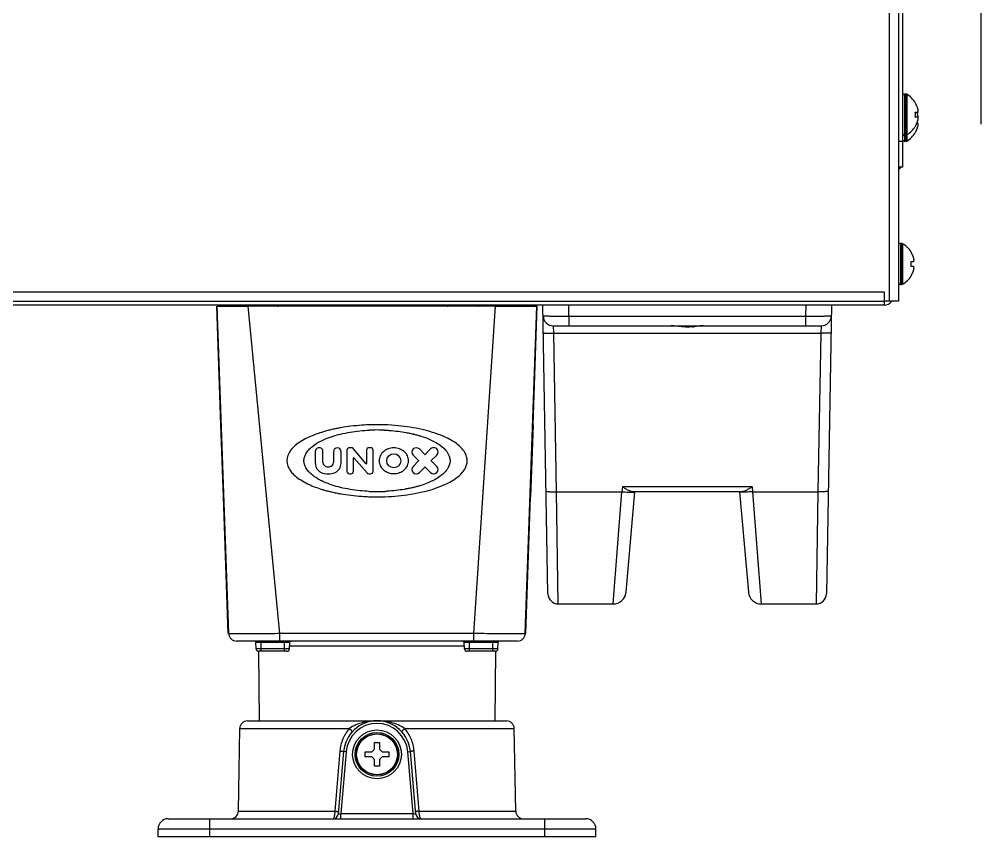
# Model space of a CAD drawing. Header units: millimetres. Extents: x -1538 to 3410, y -1646 to 2016.
# Drawn here: x -818.8 to -632.2, y -329.1 to -170.4 of the extents above; entities that cross this region are included whole.
import ezdxf

# ---------------------------------------------------------------- set-up
doc = ezdxf.new("R2010")
doc.units = ezdxf.units.MM
doc.header["$LTSCALE"] = 23.1
doc.layers.get('0').update_dxf_attribs({"linetype": 'CONTINUOUS'})

msp = doc.modelspace()

# ---------------------------------------------------------------- linework, layer by layer
at = {"linetype": 'Continuous'}
for p, q in [((-648.17, 574.36), (-648.17, -225.14)), ((-649.97, 562.41), (-649.97, -225.14)), ((-647.37, 0.36), (-647.37, -199.14)), ((-646.77, -184.94), (-646.97, -184.94)), ((-646.97, -184.94), (-646.97, -194.14)), ((-646.77, -184.94), (-646.77, -194.14)), ((-646.56, -185), (-646.56, -194.09)), ((-644.92, -186.64), (-644.89, -186.64)), ((-644.92, -188.44), (-644.37, -188.44)), ((-644.37, -189.44), (-644.92, -189.44)), ((-644.89, -191.24), (-644.92, -191.24)), ((-644.37, -190.64), (-644.61, -190.64)), ((-646.77, -192.94), (-646.97, -192.94)), ((-644.89, -192.44), (-644.92, -192.44)), ((-647.37, -194.14), (-648.17, -194.14)), ((-646.77, -194.14), (-646.97, -194.14)), ((-647.37, -199.14), (-648.17, -199.14)), ((-648.17, -199.14), (-647.89, -199.42)), ((-647.57, -213.94), (-647.77, -213.94)), ((-647.77, -213.94), (-647.77, -221.94)), ((-647.57, -213.94), (-647.57, -221.94)), ((-647.36, -214), (-647.36, -221.89)), ((-645.72, -215.64), (-645.69, -215.64)), ((-645.72, -217.44), (-645.17, -217.44)), ((-645.17, -218.44), (-645.72, -218.44)), ((-647.57, -221.94), (-647.77, -221.94)), ((-645.69, -220.24), (-645.72, -220.24)), ((-1409.37, -223.34), (-650.97, -223.34)), ((-650.97, -223.34), (-650.97, -225.14)), ((-1409.02, -225.14), (-651.31, -225.14)), ((-777.87, -225.14), (-720.87, -225.14)), ((-651.31, -225.14), (-650.97, -225.14)), ((-648.17, -225.14), (-650.97, -225.14)), ((-650.97, -225.14), (-650.97, -225.94)), ((-650.97, -225.94), (-1411.17, -225.94)), ((-779.66, -249.14), (-780.47, -226.15)), ((-780.37, -226.14), (-774.36, -226.14)), ((-778.15, -289.7), (-780.37, -226.14)), ((-726.37, -226.15), (-774.36, -226.15)), ((-768.22, -289.7), (-774.36, -226.15)), ((-757.37, -226.14), (-757.37, -225.94)), ((-753.96, -226.14), (-753.76, -225.94)), ((-744.98, -225.94), (-744.78, -226.14)), ((-741.37, -226.14), (-741.37, -225.94)), ((-730.55, -289.7), (-726.37, -226.15)), ((-726.37, -226.14), (-718.37, -226.14)), ((-720.59, -289.7), (-718.37, -226.14)), ((-719.07, -249.14), (-718.27, -226.15)), ((-716.19, -281.98), (-717.17, -225.94)), ((-712.13, -228.05), (-712.17, -225.94)), ((-666.16, -225.94), (-666.2, -228.05)), ((-661.17, -225.94), (-662.14, -281.98)), ((-712.13, -228.05), (-666.2, -228.05)), ((-712.13, -228.05), (-712.13, -229.94)), ((-666.2, -228.05), (-666.2, -229.94)), ((-715.13, -229.94), (-690.2, -229.94)), ((-715.07, -231.36), (-715.13, -229.94)), ((-715.07, -231.36), (-663.26, -231.36)), ((-714.54, -262.15), (-715.07, -231.36)), ((-688.13, -229.94), (-663.2, -229.94)), ((-663.26, -231.36), (-663.8, -262.15)), ((-663.2, -229.94), (-663.26, -231.36)), ((-779.56, -249.14), (-779.66, -249.14)), ((-779.17, -263.14), (-779.66, -249.14)), ((-719.07, -249.14), (-719.56, -263.14)), ((-719.07, -249.14), (-719.17, -249.14)), ((-754.4, -253.61), (-754.7, -253.61)), ((-751.47, -256.71), (-754.02, -253.78)), ((-750.63, -253.61), (-750.89, -253.61)), ((-761.34, -254.35), (-761.34, -256.65)), ((-759.86, -256.47), (-759.86, -254.35)), ((-757.83, -254.35), (-757.83, -256.47)), ((-756.35, -256.65), (-756.35, -254.35)), ((-755.2, -254.11), (-755.2, -258.17)), ((-753.93, -258.17), (-753.93, -255.6)), ((-753.86, -255.57), (-751.31, -258.51)), ((-751.4, -254.11), (-751.4, -256.68)), ((-750.13, -258.17), (-750.13, -254.11)), ((-742.35, -255.05), (-741.29, -256.11)), ((-740.09, -254.92), (-741.15, -253.85)), ((-738.97, -253.85), (-740.03, -254.92)), ((-738.83, -256.11), (-737.77, -255.05)), ((-779.32, -256.14), (-779.42, -256.14)), ((-741.29, -256.17), (-742.35, -257.24)), ((-741.15, -258.43), (-740.09, -257.37)), ((-740.03, -257.37), (-738.97, -258.43)), ((-737.77, -257.24), (-738.83, -256.17)), ((-719.41, -256.14), (-719.31, -256.14)), ((-754.7, -258.68), (-754.44, -258.68)), ((-750.93, -258.68), (-750.63, -258.68)), ((-701.75, -261.2), (-701.83, -262.15)), ((-676.58, -261.2), (-701.75, -261.2)), ((-676.58, -261.2), (-676.5, -262.15)), ((-714.54, -262.15), (-701.83, -262.15)), ((-714.19, -283.94), (-714.54, -262.15)), ((-703.53, -283.94), (-701.83, -262.15)), ((-701.04, -281.66), (-699.33, -262.15)), ((-678.46, -262.15), (-699.87, -262.15)), ((-679, -262.15), (-677.29, -281.66)), ((-676.5, -262.15), (-663.8, -262.15)), ((-676.5, -262.15), (-674.8, -283.94)), ((-663.8, -262.15), (-664.14, -283.94)), ((-779.17, -263.14), (-779.07, -263.14)), ((-778.25, -289.7), (-779.17, -263.14)), ((-720.49, -289.7), (-719.56, -263.14)), ((-719.66, -263.14), (-719.56, -263.14)), ((-714.19, -283.94), (-703.53, -283.94)), ((-674.8, -283.94), (-664.14, -283.94)), ((-730.55, -289.7), (-768.22, -289.7)), ((-768.22, -291.14), (-768.22, -289.7)), ((-730.55, -291.14), (-730.55, -289.7)), ((-722.08, -291.14), (-776.65, -291.14)), ((-772.84, -292.65), (-772.86, -291.39)), ((-771.86, -291.39), (-771.86, -291.14)), ((-771.86, -291.39), (-767.29, -291.39)), ((-771.84, -292.65), (-771.86, -291.39)), ((-767.34, -292.65), (-771.84, -292.65)), ((-771.84, -293.14), (-771.84, -292.65)), ((-767.34, -292.65), (-767.29, -291.39)), ((-767.34, -293.14), (-767.34, -292.65)), ((-767.29, -291.39), (-767.29, -291.14)), ((-766.34, -292.66), (-766.29, -291.38)), ((-732.41, -292.13), (-766.32, -292.13)), ((-732.39, -292.66), (-732.44, -291.38)), ((-731.44, -291.39), (-731.44, -291.14)), ((-731.44, -291.39), (-726.87, -291.39)), ((-731.39, -292.65), (-731.44, -291.39)), ((-726.89, -292.65), (-731.39, -292.65)), ((-731.39, -293.14), (-731.39, -292.65)), ((-726.89, -292.65), (-726.87, -291.39)), ((-726.89, -293.14), (-726.89, -292.65)), ((-726.87, -291.39), (-726.87, -291.14)), ((-725.89, -292.65), (-725.87, -291.39)), ((-772.35, -293.14), (-772.23, -306.64)), ((-766.84, -293.14), (-772.34, -293.14)), ((-726.39, -293.14), (-731.89, -293.14)), ((-726.38, -293.14), (-726.5, -306.64)), ((-774.5, -306.64), (-724.23, -306.64)), ((-776.28, -324.17), (-776, -308.12)), ((-776, -308.12), (-754.72, -308.12)), ((-744.02, -308.12), (-722.73, -308.12)), ((-722.45, -324.17), (-722.73, -308.12)), ((-749.87, -310.84), (-748.87, -310.84)), ((-749.87, -312.14), (-749.87, -310.84)), ((-748.87, -310.84), (-748.87, -312.14)), ((-756.57, -312.51), (-757.55, -324.17)), ((-755.84, -312.58), (-756.9, -324.73)), ((-755.34, -312.62), (-756.4, -324.64)), ((-755.34, -312.62), (-755.84, -312.58)), ((-751.67, -312.64), (-750.37, -312.64)), ((-751.67, -313.64), (-751.67, -312.64)), ((-750.37, -312.64), (-749.87, -312.14)), ((-748.87, -312.14), (-748.37, -312.64)), ((-748.37, -312.64), (-747.07, -312.64)), ((-747.07, -312.64), (-747.07, -313.64)), ((-743.39, -312.62), (-742.89, -312.58)), ((-742.34, -324.64), (-743.39, -312.62)), ((-741.83, -324.73), (-742.89, -312.58)), ((-741.18, -324.17), (-742.16, -312.51)), ((-750.37, -313.64), (-751.67, -313.64)), ((-749.87, -314.14), (-750.37, -313.64)), ((-749.87, -315.44), (-749.87, -314.14)), ((-748.37, -313.64), (-748.87, -314.14)), ((-748.87, -314.14), (-748.87, -315.44)), ((-747.07, -313.64), (-748.37, -313.64)), ((-748.87, -315.44), (-749.87, -315.44)), ((-776.28, -324.17), (-757.55, -324.17)), ((-756.9, -324.73), (-756.4, -324.64)), ((-756.4, -324.64), (-742.34, -324.64)), ((-756.4, -325.64), (-756.4, -324.64)), ((-742.34, -325.64), (-742.34, -324.64)), ((-742.34, -324.64), (-741.83, -324.73)), ((-741.18, -324.17), (-722.45, -324.17)), ((-789.87, -325.64), (-708.87, -325.64)), ((-781.87, -325.64), (-781.87, -329.14)), ((-716.87, -325.64), (-716.87, -329.14)), ((-791.87, -329.14), (-791.87, -327.64)), ((-781.87, -327.61), (-716.87, -327.61)), ((-706.87, -329.14), (-706.87, -327.64)), ((-706.87, -329.14), (-791.87, -329.14))]:
    msp.add_line(p, q, dxfattribs=at)
at = {"color": 1}
msp.add_line((-632.2, -90.8), (-632.2, -190.8), dxfattribs=at)
at = {"linetype": 'Continuous'}
for points in [[(-690.2, -229.94), (-689.96, -229.94), (-689.41, -229.94), (-689.17, -229.94)], [(-689.17, -229.94), (-688.94, -229.94), (-688.4, -229.94), (-688.13, -229.94)], [(-766.29, -291.38), (-766.28, -291.33), (-766.23, -291.23), (-766.14, -291.17), (-766.04, -291.14)], [(-732.69, -291.14), (-732.59, -291.17), (-732.5, -291.23), (-732.45, -291.33), (-732.44, -291.38)]]:
    msp.add_lwpolyline(points, dxfattribs=at)
for centre, radius in [((-746.11, -256.14), 1.37), ((-749.37, -313.14), 4.75), ((-749.37, -313.14), 4.25), ((-749.37, -313.14), 4), ((-749.37, -313.14), 3.95)]:
    msp.add_circle(centre, radius, dxfattribs=at)
for centre, radius, start, end in [((-646.97, -185.34), 0.4, 90, 180), ((-646.77, -185.34), 0.4, 59.6988, 90), ((-648.99, -189.14), 4.8, 31.4579, 59.6988), ((-648.97, -189.13), 4.75, 28.9687, 31.5341), ((-648.67, -188.94), 3.79, 0.0089, 7.5987), ((-648.97, -189.13), 4.75, 28.0074, 28.9684), ((-648.97, -189.13), 4.75, 26.6813, 28.0074), ((-648.96, -189.12), 4.74, 25.5402, 26.6812), ((-648.96, -189.12), 4.74, 24.5722, 25.5402), ((-648.96, -189.12), 4.73, 23.3175, 24.5722), ((-648.95, -189.12), 4.73, 22.5474, 23.3174), ((-648.95, -190.32), 4.73, 22.5474, 23.369), ((-648.94, -189.12), 4.72, 21.0025, 22.5476), ((-648.94, -189.11), 4.72, 20.5181, 21.0023), ((-648.93, -189.11), 4.7, 18.4656, 20.5187), ((-648.91, -189.1), 4.68, 17.3773, 18.465), ((-648.89, -189.1), 4.67, 16.3949, 17.3772), ((-648.86, -189.09), 4.64, 14.3176, 16.3964), ((-646.36, -188.2), 2.01, 5.1401, 7.2744), ((-646.36, -188.19), 2.01, 352.7259, 354.7415), ((-646.34, -188.2), 1.98, 4.2856, 5.1372), ((-646.32, -188.19), 1.97, 3.0233, 4.286), ((-646.31, -188.19), 1.96, 1.9964, 3.0228), ((-646.31, -188.19), 1.95, 0.9261, 1.9964), ((-646.31, -188.19), 1.96, 357.6234, 358.8455), ((-646.32, -188.19), 1.96, 356.7841, 357.6235), ((-646.33, -188.19), 1.97, 355.3984, 356.7833), ((-646.34, -188.19), 1.98, 354.7442, 355.3991), ((-646.3, -188.19), 1.95, 358.8459, 0.9258), ((-648.67, -188.94), 3.79, 352.4013, 359.9911), ((-648.94, -190.32), 4.72, 21.0025, 22.5476), ((-648.94, -190.31), 4.72, 20.5181, 21.0023), ((-648.93, -190.31), 4.7, 18.4656, 20.5187), ((-648.93, -188.78), 4.7, 339.4813, 341.5344), ((-648.91, -190.3), 4.68, 17.3773, 18.465), ((-648.91, -188.78), 4.68, 341.535, 342.6227), ((-648.89, -190.3), 4.67, 16.3949, 17.3772), ((-648.89, -188.79), 4.67, 342.6228, 343.6051), ((-648.86, -190.29), 4.64, 14.3176, 16.3964), ((-648.86, -188.8), 4.64, 343.6036, 345.6824), ((-646.36, -189.4), 2.01, 5.1401, 7.2744), ((-646.36, -189.7), 2.01, 5.2585, 7.2741), ((-646.36, -189.69), 2.01, 352.7256, 354.8598), ((-646.34, -189.4), 1.98, 4.2856, 5.1372), ((-646.32, -189.39), 1.97, 3.0233, 4.286), ((-646.31, -189.39), 1.96, 1.9964, 3.0228), ((-646.31, -189.39), 1.95, 0.9261, 1.9964), ((-646.31, -189.39), 1.95, 357.6233, 358.9433), ((-646.32, -189.39), 1.96, 356.8511, 357.6236), ((-646.34, -189.7), 1.98, 4.6009, 5.2558), ((-646.33, -189.69), 1.97, 3.2167, 4.6016), ((-646.32, -189.69), 1.96, 2.3765, 3.2159), ((-646.31, -189.69), 1.95, 1.1545, 2.3767), ((-646.31, -189.69), 1.95, 358.0037, 359.0738), ((-646.31, -189.69), 1.96, 356.9771, 358.0037), ((-646.32, -189.69), 1.97, 355.714, 356.9766), ((-646.34, -189.69), 1.98, 354.8627, 355.7144), ((-646.3, -189.39), 1.95, 358.9438, 0.9258), ((-646.31, -189.69), 1.95, 0.1995, 1.1541), ((-646.3, -189.69), 1.95, 359.0741, 0.1995), ((-648.99, -188.74), 4.8, 300.3012, 328.5421), ((-648.97, -188.76), 4.75, 328.4659, 331.0313), ((-648.97, -188.76), 4.75, 331.0316, 331.9926), ((-648.97, -189.96), 4.75, 331.0316, 331.9926), ((-648.97, -188.76), 4.75, 331.9926, 333.3187), ((-648.97, -189.96), 4.75, 331.9926, 333.3187), ((-648.96, -188.76), 4.74, 333.3188, 334.4598), ((-648.96, -189.96), 4.74, 333.3188, 334.4598), ((-648.96, -188.76), 4.74, 334.4598, 335.4278), ((-648.96, -189.96), 4.74, 334.4598, 335.4278), ((-648.96, -188.77), 4.73, 335.4278, 336.6825), ((-648.96, -189.97), 4.73, 335.4278, 336.6825), ((-648.95, -188.77), 4.73, 336.6826, 337.4526), ((-648.95, -189.97), 4.73, 336.6826, 337.4526), ((-648.94, -188.77), 4.72, 337.4524, 338.9975), ((-648.94, -189.97), 4.72, 337.4524, 338.9975), ((-648.94, -188.77), 4.72, 338.9977, 339.4819), ((-648.94, -189.97), 4.72, 338.9977, 339.4819), ((-648.93, -189.98), 4.7, 339.4813, 341.5344), ((-648.91, -189.98), 4.68, 341.535, 342.6227), ((-648.89, -189.99), 4.67, 342.6228, 343.6051), ((-648.86, -190), 4.64, 343.6036, 345.6824), ((-646.36, -190.9), 2.01, 5.2585, 7.2741), ((-646.36, -190.89), 2.01, 352.7256, 354.8598), ((-646.34, -190.9), 1.98, 4.6009, 5.2558), ((-646.33, -190.89), 1.97, 3.2167, 4.6016), ((-646.32, -190.89), 1.96, 2.3765, 3.2159), ((-646.31, -190.89), 1.95, 1.1545, 2.3767), ((-646.31, -190.89), 1.95, 358.0037, 359.0738), ((-646.31, -190.89), 1.96, 356.9771, 358.0037), ((-646.32, -190.89), 1.97, 355.714, 356.9766), ((-646.34, -190.89), 1.98, 354.8627, 355.7144), ((-646.31, -190.89), 1.95, 0.1995, 1.1541), ((-646.3, -190.89), 1.95, 359.0741, 0.1995), ((-646.97, -192.54), 0.4, 180, 270), ((-646.97, -193.74), 0.4, 180, 270), ((-646.77, -192.54), 0.4, 270, 300.3012), ((-648.99, -189.94), 4.8, 300.3012, 328.5421), ((-648.97, -189.96), 4.75, 328.4659, 331.0313), ((-646.77, -193.74), 0.4, 270, 300.3012), ((-649.17, -198.14), 1.8, 303.7945, 326.2055), ((-647.77, -214.34), 0.4, 90, 180), ((-647.57, -214.34), 0.4, 59.6988, 90), ((-649.79, -218.14), 4.8, 31.4579, 59.6988), ((-649.77, -218.13), 4.75, 28.9687, 31.5341), ((-649.77, -218.13), 4.75, 28.0074, 28.9684), ((-649.77, -218.13), 4.75, 26.6813, 28.0074), ((-649.76, -218.12), 4.74, 25.5402, 26.6812), ((-649.76, -218.12), 4.74, 24.5722, 25.5402), ((-649.76, -218.12), 4.73, 23.3175, 24.5722), ((-649.75, -218.12), 4.73, 22.5474, 23.3174), ((-649.74, -218.12), 4.72, 21.0025, 22.5476), ((-649.74, -218.11), 4.72, 20.5181, 21.0023), ((-649.73, -218.11), 4.7, 18.4656, 20.5187), ((-649.47, -217.94), 3.79, 0.0089, 7.5987), ((-649.47, -217.94), 3.79, 352.4013, 359.9911), ((-649.71, -218.1), 4.68, 17.3773, 18.465), ((-649.69, -218.1), 4.67, 16.3949, 17.3772), ((-649.66, -218.09), 4.64, 14.3176, 16.3964), ((-647.16, -217.2), 2.01, 5.1401, 7.2744), ((-647.16, -217.19), 2.01, 352.7259, 354.7415), ((-647.14, -217.2), 1.98, 4.2856, 5.1372), ((-647.12, -217.19), 1.97, 3.0233, 4.286), ((-647.11, -217.19), 1.96, 1.9964, 3.0228), ((-647.11, -217.19), 1.95, 0.9261, 1.9964), ((-647.11, -217.19), 1.96, 357.6234, 358.8455), ((-647.12, -217.19), 1.96, 356.7841, 357.6235), ((-647.13, -217.19), 1.97, 355.3984, 356.7833), ((-647.14, -217.19), 1.98, 354.7442, 355.3991), ((-647.1, -217.19), 1.95, 358.8459, 0.9258), ((-649.77, -217.76), 4.75, 328.4659, 331.0313), ((-649.77, -217.76), 4.75, 331.0316, 331.9926), ((-649.77, -217.76), 4.75, 331.9926, 333.3187), ((-649.76, -217.76), 4.74, 333.3188, 334.4598), ((-649.76, -217.76), 4.74, 334.4598, 335.4278), ((-649.76, -217.77), 4.73, 335.4278, 336.6825), ((-649.75, -217.77), 4.73, 336.6826, 337.4526), ((-649.74, -217.77), 4.72, 337.4524, 338.9975), ((-649.74, -217.77), 4.72, 338.9977, 339.4819), ((-649.73, -217.78), 4.7, 339.4813, 341.5344), ((-649.71, -217.78), 4.68, 341.535, 342.6227), ((-649.69, -217.79), 4.67, 342.6228, 343.6051), ((-649.66, -217.8), 4.64, 343.6036, 345.6824), ((-647.16, -218.7), 2.01, 5.2585, 7.2741), ((-647.16, -218.69), 2.01, 352.7256, 354.8598), ((-647.14, -218.7), 1.98, 4.6009, 5.2558), ((-647.13, -218.69), 1.97, 3.2167, 4.6016), ((-647.12, -218.69), 1.96, 2.3765, 3.2159), ((-647.11, -218.69), 1.95, 1.1545, 2.3767), ((-647.11, -218.69), 1.95, 358.0037, 359.0738), ((-647.11, -218.69), 1.96, 356.9771, 358.0037), ((-647.12, -218.69), 1.97, 355.714, 356.9766), ((-647.14, -218.69), 1.98, 354.8627, 355.7144), ((-647.11, -218.69), 1.95, 0.1995, 1.1541), ((-647.1, -218.69), 1.95, 359.0741, 0.1995), ((-647.77, -221.54), 0.4, 180, 270), ((-647.57, -221.54), 0.4, 270, 300.3012), ((-649.79, -217.74), 4.8, 300.3012, 328.5421), ((-651.31, -222.4), 2.74, 270.0307, 277.2901), ((-650.97, -224.14), 1.8, 270, 326.2028), ((-773.57, -225.54), 0.6, 270, 317.8047), ((-769.17, -225.54), 0.6, 222.1953, 270), ((-768.87, -225.64), 0.5, 280.9029, 322.4283), ((-762.87, -225.64), 0.5, 217.5717, 259.0971), ((-735.87, -225.64), 0.5, 280.9029, 322.4283), ((-729.87, -225.64), 0.5, 217.5717, 259.0971), ((-729.57, -225.54), 0.6, 270, 317.8047), ((-725.17, -225.54), 0.6, 222.1953, 270), ((-715.13, -227.94), 2, 181, 269.9997), ((-663.2, -227.94), 2, 270, 359.0011), ((-689.87, -210.57), 19.64, 275.1315, 276.1333), ((-749.36, -292.92), 43.78, 88.1051, 91.9045), ((-749.37, -283.75), 33.58, 87.5041, 92.4884), ((-760.6, -254.35), 0.74, 0, 180.0001), ((-757.09, -254.35), 0.74, 0, 180), ((-754.7, -254.11), 0.508, 90, 180), ((-754.4, -254.11), 0.508, 41, 90), ((-750.89, -254.11), 0.508, 90, 180), ((-750.63, -254.11), 0.508, 0, 90), ((-741.75, -254.45), 0.846, 45, 225), ((-738.37, -254.45), 0.846, 315, 135.0003), ((-753.89, -255.6), 0.0423, 41, 180), ((-740.06, -254.89), 0.0423, 225, 315), ((-759.43, -256.65), 1.9, 180, 246.4218), ((-759.01, -256.47), 0.846, 180, 262.3377), ((-758.84, -255.21), 2.11, 262.3377, 277.6624), ((-758.67, -256.47), 0.846, 277.6627, 360), ((-758.25, -256.65), 1.9, 293.5782, 360), ((-751.44, -256.68), 0.0423, 220.9989, 360), ((-741.75, -257.84), 0.846, 135, 315), ((-741.32, -256.14), 0.0423, 315, 44.9987), ((-740.06, -257.4), 0.0423, 45, 135), ((-738.37, -257.84), 0.846, 225.0006, 45), ((-738.8, -256.14), 0.0423, 135, 224.9987), ((-758.84, -255.3), 3.38, 246.4218, 293.5782), ((-754.7, -258.17), 0.508, 180.0003, 270), ((-754.44, -258.17), 0.508, 270, 360), ((-750.93, -258.17), 0.508, 221, 270), ((-750.63, -258.17), 0.508, 270, 0.0001), ((-749.36, -219.39), 43.76, 267.9356, 272.0555), ((-749.37, -228.56), 33.57, 267.3327, 272.6739), ((-703.53, -281.44), 2.5, 270, 355), ((-674.8, -281.44), 2.5, 185, 270), ((-714.19, -281.94), 2, 181, 270), ((-664.14, -281.94), 2, 270, 359), ((-776.65, -289.64), 1.5, 182, 269.9994), ((-722.08, -289.64), 1.5, 270, 358), ((-773.36, -292.14), 1, 62.1385, 90), ((-773.11, -291.39), 0.25, 1.0003, 90.0181), ((-772.34, -292.64), 0.5, 181, 269.998), ((-766.84, -292.64), 0.5, 270, 357.587), ((-731.89, -292.64), 0.5, 182.4136, 270), ((-726.39, -292.64), 0.5, 270.0028, 359), ((-725.62, -291.39), 0.25, 89.9879, 178.9997), ((-725.37, -292.14), 1, 90, 117.8615), ((-774.5, -308.14), 1.5, 90, 179), ((-749.37, -313.14), 6.5, 5, 175), ((-749.37, -313.14), 6, 5, 175), ((-724.23, -308.14), 1.5, 1, 90), ((-777.78, -324.14), 1.5, 270, 359), ((-720.95, -324.14), 1.5, 181, 270), ((-789.87, -327.64), 2, 90.0002, 180), ((-757.9, -324.64), 1, 269.9995, 355), ((-740.83, -324.64), 1, 185, 270), ((-708.87, -327.64), 2, 0, 90)]:
    msp.add_arc(centre, radius, start, end, dxfattribs=at)
for points, knots in [([(-768.77, -226.14), (-768.7, -226.14), (-768.61, -226.12), (-768.54, -226.08), (-768.52, -226.07)], [0, 0, 0, 0, 0.747635, 1, 1, 1, 1]), ([(-768.05, -225.94), (-768.04, -225.96), (-768.01, -226.02), (-767.99, -226.09), (-767.97, -226.14)], [0, 0, 0, 0, 0.238168, 1, 1, 1, 1]), ([(-763.76, -226.14), (-763.76, -226.12), (-763.73, -226.06), (-763.71, -225.99), (-763.69, -225.94)], [0, 0, 0, 0, 0.261194, 1, 1, 1, 1]), ([(-763.15, -226.11), (-763.21, -226.08), (-763.28, -226.03), (-763.33, -225.97), (-763.35, -225.95)], [0, 0, 0, 0, 0.747479, 1, 1, 1, 1]), ([(-735.58, -226.11), (-735.53, -226.08), (-735.45, -226.03), (-735.4, -225.97), (-735.39, -225.95)], [0, 0, 0, 0, 0.74748, 1, 1, 1, 1]), ([(-735.05, -225.94), (-735.04, -225.96), (-735.01, -226.02), (-734.99, -226.09), (-734.97, -226.14)], [0, 0, 0, 0, 0.238168, 1, 1, 1, 1]), ([(-730.76, -226.14), (-730.76, -226.12), (-730.73, -226.06), (-730.71, -225.99), (-730.69, -225.94)], [0, 0, 0, 0, 0.261194, 1, 1, 1, 1]), ([(-729.96, -226.14), (-730.03, -226.14), (-730.12, -226.12), (-730.2, -226.08), (-730.22, -226.07)], [0, 0, 0, 0, 0.747634, 1, 1, 1, 1]), ([(-717.13, -227.98), (-717.13, -227.98), (-717.12, -227.99), (-717.1, -227.99), (-717.07, -227.99), (-717.03, -228), (-716.98, -228), (-716.88, -228.01), (-716.74, -228.02), (-716.53, -228.02), (-716.27, -228.03), (-715.98, -228.04), (-715.66, -228.04), (-715.29, -228.05), (-714.75, -228.05), (-714.02, -228.05), (-713.1, -228.05), (-712.46, -228.05), (-712.13, -228.05)], [0, 0, 0, 0, 0.001591, 0.005349, 0.011439, 0.019882, 0.030674, 0.04379, 0.076864, 0.118814, 0.169231, 0.227646, 0.293487, 0.366136, 0.444885, 0.617619, 0.805058, 1, 1, 1, 1]), ([(-666.2, -228.05), (-665.87, -228.05), (-665.24, -228.05), (-664.31, -228.05), (-663.58, -228.05), (-663.04, -228.05), (-662.68, -228.04), (-662.35, -228.04), (-662.06, -228.03), (-661.81, -228.02), (-661.6, -228.02), (-661.45, -228.01), (-661.36, -228), (-661.3, -228), (-661.26, -227.99), (-661.23, -227.99), (-661.21, -227.99), (-661.2, -227.98), (-661.2, -227.98)], [0, 0, 0, 0, 0.194942, 0.382381, 0.555115, 0.633864, 0.706513, 0.772354, 0.830769, 0.881186, 0.923136, 0.95621, 0.969326, 0.980118, 0.988561, 0.994651, 0.998409, 1, 1, 1, 1]), ([(-717.07, -231.3), (-717.07, -231.3), (-717.06, -231.31), (-717.03, -231.32), (-716.98, -231.33), (-716.88, -231.34), (-716.71, -231.35), (-716.47, -231.36), (-716.17, -231.37), (-715.83, -231.37), (-715.46, -231.37), (-715.2, -231.37), (-715.07, -231.36)], [0, 0, 0, 0, 0.007006, 0.022204, 0.046421, 0.079673, 0.172048, 0.29607, 0.446952, 0.619035, 0.805969, 1, 1, 1, 1]), ([(-690.28, -230.13), (-690.62, -230.09), (-691.28, -230.01), (-691.95, -229.94), (-692.27, -229.94)], [0, 0, 0, 0, 0.516576, 1, 1, 1, 1]), ([(-689.17, -230.18), (-689.26, -230.18), (-689.63, -230.18), (-690, -230.15), (-690.28, -230.13)], [0, 0, 0, 0, 0.25114, 1, 1, 1, 1]), ([(-690.2, -229.94), (-690.11, -229.94), (-689.77, -229.94), (-689.43, -229.94), (-689.17, -229.94)], [0, 0, 0, 0, 0.245786, 1, 1, 1, 1]), ([(-689.17, -229.94), (-689.08, -229.94), (-688.74, -229.94), (-688.39, -229.94), (-688.13, -229.94)], [0, 0, 0, 0, 0.252922, 1, 1, 1, 1]), ([(-688.12, -230.13), (-688.2, -230.14), (-688.55, -230.17), (-688.9, -230.18), (-689.17, -230.18)], [0, 0, 0, 0, 0.248628, 1, 1, 1, 1]), ([(-686.06, -229.94), (-686.34, -229.94), (-686.91, -229.99), (-687.48, -230.07), (-687.77, -230.1)], [0, 0, 0, 0, 0.484309, 1, 1, 1, 1]), ([(-661.26, -231.3), (-661.26, -231.3), (-661.28, -231.31), (-661.3, -231.32), (-661.35, -231.33), (-661.45, -231.34), (-661.62, -231.35), (-661.86, -231.36), (-662.16, -231.37), (-662.5, -231.37), (-662.87, -231.37), (-663.13, -231.37), (-663.26, -231.36)], [0, 0, 0, 0, 0.007006, 0.022204, 0.046421, 0.079673, 0.172048, 0.29607, 0.446952, 0.619035, 0.805969, 1, 1, 1, 1]), ([(-750.82, -249.17), (-751.32, -249.18), (-752.52, -249.25), (-754.38, -249.42), (-756.03, -249.66), (-757.26, -249.89), (-758.11, -250.08), (-758.94, -250.28), (-759.62, -250.47), (-760.02, -250.59), (-760.15, -250.63)], [0, 0, 0, 0, 0.157659, 0.382572, 0.58963, 0.685921, 0.777243, 0.866283, 0.955457, 1, 1, 1, 1]), ([(-738.58, -250.63), (-739.25, -250.42), (-741.45, -249.84), (-744.58, -249.35), (-747.03, -249.2), (-747.91, -249.17)], [0, 0, 0, 0, 0.222615, 0.719095, 1, 1, 1, 1]), ([(-762.59, -251.56), (-762.67, -251.6), (-763.21, -251.85), (-764.51, -252.56), (-766.19, -253.87), (-766.87, -255.45), (-766.87, -256.14)], [0, 0, 0, 0, 0.04125, 0.275012, 0.678544, 1, 1, 1, 1]), ([(-760.15, -250.63), (-760.55, -250.76), (-761.38, -251.04), (-762.18, -251.37), (-762.59, -251.56)], [0, 0, 0, 0, 0.48085, 1, 1, 1, 1]), ([(-760.14, -252.25), (-759.97, -252.17), (-758.79, -251.62), (-756.33, -250.84), (-753.34, -250.36), (-751.45, -250.22), (-750.83, -250.19)], [0, 0, 0, 0, 0.057408, 0.407118, 0.80488, 1, 1, 1, 1]), ([(-747.91, -250.19), (-747.6, -250.21), (-746.71, -250.26), (-745.3, -250.4), (-743.97, -250.6), (-742.97, -250.8), (-742.28, -250.96), (-741.61, -251.13), (-740.73, -251.39), (-739.72, -251.74), (-738.94, -252.08), (-738.59, -252.25)], [0, 0, 0, 0, 0.096488, 0.276509, 0.442355, 0.519536, 0.592779, 0.664239, 0.735865, 0.878106, 1, 1, 1, 1]), ([(-736.14, -251.56), (-736.32, -251.47), (-737.12, -251.13), (-737.94, -250.83), (-738.58, -250.63)], [0, 0, 0, 0, 0.227638, 1, 1, 1, 1]), ([(-731.87, -256.14), (-731.87, -255.88), (-731.95, -255.32), (-732.49, -254.1), (-733.92, -252.72), (-735.35, -251.92), (-736.14, -251.56)], [0, 0, 0, 0, 0.1198, 0.254861, 0.60223, 1, 1, 1, 1]), ([(-762.61, -254.01), (-762.4, -253.77), (-761.64, -253.08), (-760.76, -252.56), (-760.14, -252.25)], [0, 0, 0, 0, 0.313765, 1, 1, 1, 1]), ([(-743.25, -256.14), (-743.25, -255.82), (-743.41, -255.14), (-744.06, -254.31), (-745.01, -253.77), (-746.11, -253.58), (-747.1, -253.75), (-747.67, -254.04), (-747.87, -254.18)], [0, 0, 0, 0, 0.162094, 0.330751, 0.508275, 0.691811, 0.875347, 1, 1, 1, 1]), ([(-738.59, -252.25), (-738.55, -252.28), (-738.13, -252.49), (-737.25, -252.99), (-736.48, -253.59), (-736.12, -254)], [0, 0, 0, 0, 0.051563, 0.465079, 1, 1, 1, 1]), ([(-763.55, -256.14), (-763.55, -255.92), (-763.48, -255.44), (-763.17, -254.7), (-762.83, -254.25), (-762.61, -254.01)], [0, 0, 0, 0, 0.282762, 0.599317, 1, 1, 1, 1]), ([(-747.87, -254.18), (-747.96, -254.24), (-748.32, -254.52), (-748.81, -255.14), (-748.96, -255.82), (-748.96, -256.14)], [0, 0, 0, 0, 0.13782, 0.577461, 1, 1, 1, 1]), ([(-736.12, -254), (-735.99, -254.14), (-735.5, -254.76), (-735.19, -255.55), (-735.19, -256.14)], [0, 0, 0, 0, 0.241033, 1, 1, 1, 1]), ([(-766.87, -256.14), (-766.87, -256.84), (-766.19, -258.42), (-764.51, -259.72), (-763.24, -260.42), (-762.72, -260.67), (-762.67, -260.69)], [0, 0, 0, 0, 0.325823, 0.734844, 0.971786, 1, 1, 1, 1]), ([(-762.65, -258.24), (-762.85, -258.01), (-763.18, -257.57), (-763.48, -256.84), (-763.55, -256.37), (-763.55, -256.14)], [0, 0, 0, 0, 0.386646, 0.710619, 1, 1, 1, 1]), ([(-748.96, -256.14), (-748.96, -256.47), (-748.81, -257.14), (-748.31, -257.78), (-747.94, -258.06), (-747.84, -258.13)], [0, 0, 0, 0, 0.414827, 0.846454, 1, 1, 1, 1]), ([(-747.84, -258.13), (-747.64, -258.26), (-747.09, -258.54), (-746.11, -258.7), (-745.01, -258.51), (-744.06, -257.97), (-743.41, -257.14), (-743.25, -256.47), (-743.25, -256.14)], [0, 0, 0, 0, 0.11837, 0.303224, 0.488077, 0.666875, 0.836743, 1, 1, 1, 1]), ([(-735.19, -256.14), (-735.19, -256.74), (-735.49, -257.5), (-735.97, -258.12), (-736.08, -258.24)], [0, 0, 0, 0, 0.777282, 1, 1, 1, 1]), ([(-736.06, -260.69), (-735.3, -260.34), (-733.9, -259.55), (-732.49, -258.19), (-731.95, -256.97), (-731.87, -256.41), (-731.87, -256.14)], [0, 0, 0, 0, 0.38951, 0.741645, 0.87856, 1, 1, 1, 1]), ([(-760.07, -260.07), (-760.72, -259.75), (-761.63, -259.22), (-762.43, -258.49), (-762.65, -258.24)], [0, 0, 0, 0, 0.682017, 1, 1, 1, 1]), ([(-736.08, -258.24), (-736.45, -258.67), (-737.23, -259.28), (-738.15, -259.81), (-738.59, -260.03), (-738.66, -260.07)], [0, 0, 0, 0, 0.530253, 0.926618, 1, 1, 1, 1]), ([(-762.67, -260.69), (-762.23, -260.9), (-761.37, -261.25), (-760.49, -261.55), (-760.06, -261.69)], [0, 0, 0, 0, 0.515491, 1, 1, 1, 1]), ([(-750.93, -262.09), (-751.52, -262.06), (-753.38, -261.92), (-756.33, -261.45), (-758.77, -260.67), (-759.93, -260.14), (-760.07, -260.07)], [0, 0, 0, 0, 0.187834, 0.593214, 0.949621, 1, 1, 1, 1]), ([(-738.66, -260.07), (-738.99, -260.23), (-739.74, -260.55), (-740.73, -260.9), (-741.61, -261.16), (-742.28, -261.33), (-742.97, -261.49), (-743.97, -261.68), (-745.3, -261.89), (-746.68, -262.03), (-747.53, -262.08), (-747.8, -262.09)], [0, 0, 0, 0, 0.116158, 0.261112, 0.334104, 0.406927, 0.481566, 0.560219, 0.729227, 0.912681, 1, 1, 1, 1]), ([(-738.67, -261.69), (-738, -261.48), (-737.12, -261.16), (-736.27, -260.79), (-736.06, -260.69)], [0, 0, 0, 0, 0.755976, 1, 1, 1, 1]), ([(-699.87, -262.15), (-699.94, -262.15), (-700.08, -262.12), (-700.38, -262.02), (-700.77, -261.82), (-701.25, -261.53), (-701.58, -261.31), (-701.75, -261.2)], [0, 0, 0, 0, 0.094575, 0.201843, 0.446591, 0.71721, 1, 1, 1, 1]), ([(-676.58, -261.2), (-676.75, -261.31), (-677.08, -261.53), (-677.56, -261.82), (-677.95, -262.02), (-678.25, -262.12), (-678.4, -262.15), (-678.46, -262.15)], [0, 0, 0, 0, 0.28279, 0.55341, 0.798158, 0.905425, 1, 1, 1, 1]), ([(-760.06, -261.69), (-759.95, -261.72), (-759.58, -261.83), (-758.94, -262.01), (-758.11, -262.21), (-757.26, -262.4), (-756.03, -262.63), (-754.38, -262.87), (-752.56, -263.04), (-751.4, -263.1), (-750.94, -263.12)], [0, 0, 0, 0, 0.034698, 0.126018, 0.217202, 0.310723, 0.409331, 0.621374, 0.851702, 1, 1, 1, 1]), ([(-747.79, -263.12), (-746.95, -263.08), (-744.54, -262.93), (-741.48, -262.46), (-739.31, -261.88), (-738.67, -261.69)], [0, 0, 0, 0, 0.274518, 0.782934, 1, 1, 1, 1]), ([(-716.54, -262.08), (-716.54, -262.08), (-716.52, -262.09), (-716.49, -262.1), (-716.44, -262.11), (-716.34, -262.12), (-716.18, -262.13), (-715.93, -262.14), (-715.63, -262.15), (-715.29, -262.15), (-714.92, -262.15), (-714.67, -262.15), (-714.54, -262.15)], [0, 0, 0, 0, 0.007006, 0.022204, 0.046421, 0.079673, 0.172048, 0.29607, 0.446952, 0.619035, 0.805969, 1, 1, 1, 1]), ([(-701.83, -262.15), (-701.42, -262.18), (-700.83, -262.23), (-700.11, -262.26), (-699.81, -262.27), (-699.68, -262.27)], [0, 0, 0, 0, 0.577325, 0.816373, 1, 1, 1, 1]), ([(-699.68, -262.27), (-699.65, -262.27), (-699.57, -262.27), (-699.49, -262.27), (-699.43, -262.26)], [0, 0, 0, 0, 0.307707, 1, 1, 1, 1]), ([(-699.43, -262.26), (-699.41, -262.26), (-699.38, -262.25), (-699.35, -262.24), (-699.34, -262.24), (-699.34, -262.23)], [0, 0, 0, 0, 0.700082, 0.892948, 1, 1, 1, 1]), ([(-678.9, -262.26), (-678.93, -262.26), (-678.95, -262.25), (-678.98, -262.24), (-678.99, -262.24), (-678.99, -262.23)], [0, 0, 0, 0, 0.700082, 0.892948, 1, 1, 1, 1]), ([(-678.65, -262.27), (-678.68, -262.27), (-678.76, -262.27), (-678.85, -262.27), (-678.9, -262.26)], [0, 0, 0, 0, 0.307707, 1, 1, 1, 1]), ([(-676.5, -262.15), (-676.91, -262.18), (-677.5, -262.23), (-678.22, -262.26), (-678.52, -262.27), (-678.65, -262.27)], [0, 0, 0, 0, 0.577325, 0.816373, 1, 1, 1, 1]), ([(-661.8, -262.08), (-661.8, -262.08), (-661.81, -262.09), (-661.84, -262.1), (-661.89, -262.11), (-661.99, -262.12), (-662.16, -262.13), (-662.4, -262.14), (-662.7, -262.15), (-663.04, -262.15), (-663.41, -262.15), (-663.67, -262.15), (-663.8, -262.15)], [0, 0, 0, 0, 0.007006, 0.022204, 0.046421, 0.079673, 0.172048, 0.29607, 0.446952, 0.619035, 0.805969, 1, 1, 1, 1]), ([(-768.22, -289.7), (-768.87, -289.71), (-770.13, -289.72), (-771.69, -289.74), (-772.89, -289.75), (-773.72, -289.75), (-774.5, -289.75), (-775.22, -289.76), (-775.87, -289.75), (-776.45, -289.75), (-776.95, -289.75), (-777.31, -289.74), (-777.56, -289.74), (-777.71, -289.73), (-777.84, -289.73), (-777.95, -289.72), (-778.03, -289.72), (-778.09, -289.71), (-778.13, -289.71), (-778.14, -289.7), (-778.15, -289.7), (-778.15, -289.7)], [0, 0, 0, 0, 0.195056, 0.38264, 0.471369, 0.555557, 0.634389, 0.707095, 0.772976, 0.83139, 0.881782, 0.92367, 0.941301, 0.956665, 0.96973, 0.980471, 0.98886, 0.994886, 0.998558, 0.999531, 1, 1, 1, 1]), ([(-720.59, -289.7), (-720.59, -289.7), (-720.59, -289.7), (-720.6, -289.7), (-720.61, -289.7), (-720.65, -289.71), (-720.7, -289.71), (-720.78, -289.71), (-720.89, -289.72), (-721.02, -289.72), (-721.17, -289.72), (-721.42, -289.73), (-721.79, -289.73), (-722.29, -289.73), (-722.87, -289.74), (-723.52, -289.74), (-724.25, -289.74), (-725.03, -289.73), (-725.86, -289.73), (-727.06, -289.72), (-728.63, -289.71), (-729.9, -289.7), (-730.55, -289.7)], [0, 0, 0, 0, 0.000391, 0.00133, 0.002856, 0.004975, 0.010995, 0.019388, 0.03014, 0.043222, 0.058604, 0.076256, 0.118184, 0.168609, 0.227046, 0.292938, 0.365644, 0.444467, 0.528643, 0.61736, 0.804933, 1, 1, 1, 1]), ([(-772.86, -291.39), (-772.86, -291.39), (-772.86, -291.39), (-772.86, -291.39), (-772.85, -291.39), (-772.84, -291.39), (-772.82, -291.39), (-772.78, -291.39), (-772.74, -291.39), (-772.69, -291.39), (-772.63, -291.39), (-772.54, -291.39), (-772.41, -291.39), (-772.24, -291.39), (-772.05, -291.39), (-771.93, -291.39), (-771.86, -291.39)], [0, 0, 0, 0, 0.001219, 0.00484, 0.010853, 0.01924, 0.04306, 0.076124, 0.118082, 0.168511, 0.226974, 0.292898, 0.444396, 0.617263, 0.805072, 1, 1, 1, 1]), ([(-771.84, -292.65), (-771.9, -292.65), (-772.03, -292.65), (-772.22, -292.65), (-772.39, -292.66), (-772.52, -292.66), (-772.61, -292.66), (-772.67, -292.66), (-772.72, -292.66), (-772.76, -292.65), (-772.79, -292.65), (-772.82, -292.65), (-772.83, -292.65), (-772.83, -292.65), (-772.84, -292.65), (-772.84, -292.65), (-772.84, -292.65)], [0, 0, 0, 0, 0.194892, 0.382658, 0.55548, 0.706945, 0.77286, 0.83132, 0.881751, 0.923718, 0.956795, 0.980635, 0.989036, 0.995068, 0.998716, 1, 1, 1, 1]), ([(-766.34, -292.66), (-766.34, -292.66), (-766.35, -292.66), (-766.35, -292.67), (-766.36, -292.67), (-766.37, -292.67), (-766.39, -292.67), (-766.42, -292.67), (-766.46, -292.67), (-766.52, -292.67), (-766.57, -292.67), (-766.67, -292.66), (-766.8, -292.66), (-766.97, -292.66), (-767.15, -292.66), (-767.28, -292.65), (-767.34, -292.65)], [0, 0, 0, 0, 0.001294, 0.004932, 0.010946, 0.019336, 0.043208, 0.0763, 0.118252, 0.168703, 0.227193, 0.293094, 0.444537, 0.617368, 0.805179, 1, 1, 1, 1]), ([(-767.29, -291.39), (-767.23, -291.39), (-767.1, -291.39), (-766.91, -291.39), (-766.74, -291.38), (-766.61, -291.38), (-766.52, -291.38), (-766.46, -291.38), (-766.41, -291.38), (-766.37, -291.38), (-766.34, -291.38), (-766.31, -291.38), (-766.3, -291.38), (-766.3, -291.38), (-766.29, -291.38), (-766.29, -291.38), (-766.29, -291.38)], [0, 0, 0, 0, 0.194885, 0.382595, 0.555446, 0.707005, 0.772954, 0.831429, 0.881903, 0.92389, 0.956944, 0.980791, 0.989189, 0.995199, 0.998799, 1, 1, 1, 1]), ([(-732.44, -291.38), (-732.44, -291.38), (-732.44, -291.38), (-732.44, -291.38), (-732.43, -291.38), (-732.42, -291.38), (-732.4, -291.38), (-732.36, -291.38), (-732.32, -291.38), (-732.27, -291.38), (-732.21, -291.38), (-732.12, -291.38), (-731.99, -291.38), (-731.82, -291.39), (-731.63, -291.39), (-731.51, -291.39), (-731.44, -291.39)], [0, 0, 0, 0, 0.001202, 0.004802, 0.010812, 0.01921, 0.043058, 0.076113, 0.1181, 0.168575, 0.22705, 0.292999, 0.444559, 0.61741, 0.805117, 1, 1, 1, 1]), ([(-731.39, -292.65), (-731.45, -292.65), (-731.58, -292.66), (-731.77, -292.66), (-731.94, -292.66), (-732.07, -292.66), (-732.16, -292.67), (-732.22, -292.67), (-732.27, -292.67), (-732.31, -292.67), (-732.34, -292.67), (-732.36, -292.67), (-732.38, -292.67), (-732.38, -292.67), (-732.39, -292.66), (-732.39, -292.66), (-732.39, -292.66)], [0, 0, 0, 0, 0.194767, 0.38253, 0.555326, 0.706751, 0.772651, 0.831145, 0.881607, 0.923576, 0.95669, 0.980591, 0.988997, 0.995029, 0.998687, 1, 1, 1, 1]), ([(-725.89, -292.65), (-725.89, -292.65), (-725.89, -292.65), (-725.9, -292.65), (-725.9, -292.65), (-725.92, -292.65), (-725.94, -292.65), (-725.97, -292.65), (-726.01, -292.66), (-726.06, -292.66), (-726.12, -292.66), (-726.21, -292.66), (-726.34, -292.66), (-726.51, -292.65), (-726.7, -292.65), (-726.83, -292.65), (-726.89, -292.65)], [0, 0, 0, 0, 0.001277, 0.004922, 0.010954, 0.019357, 0.043205, 0.076286, 0.118252, 0.168681, 0.22714, 0.293055, 0.444521, 0.617342, 0.805109, 1, 1, 1, 1]), ([(-726.87, -291.39), (-726.81, -291.39), (-726.68, -291.39), (-726.49, -291.39), (-726.32, -291.39), (-726.19, -291.39), (-726.1, -291.39), (-726.04, -291.39), (-725.99, -291.39), (-725.95, -291.39), (-725.92, -291.39), (-725.89, -291.39), (-725.88, -291.39), (-725.88, -291.39), (-725.87, -291.39), (-725.87, -291.39), (-725.87, -291.39)], [0, 0, 0, 0, 0.19493, 0.382742, 0.555607, 0.707104, 0.773028, 0.831492, 0.88192, 0.923879, 0.956941, 0.980759, 0.989145, 0.995157, 0.998779, 1, 1, 1, 1]), ([(-749.37, -306.64), (-749.82, -306.64), (-750.75, -306.69), (-752.13, -306.94), (-753.48, -307.39), (-754.32, -307.85), (-754.72, -308.12)], [0, 0, 0, 0, 0.243761, 0.491906, 0.74491, 1, 1, 1, 1]), ([(-744.02, -308.12), (-744.41, -307.85), (-745.25, -307.39), (-746.61, -306.94), (-747.99, -306.69), (-748.91, -306.64), (-749.37, -306.64)], [0, 0, 0, 0, 0.255133, 0.508137, 0.756265, 1, 1, 1, 1]), ([(-754.72, -308.12), (-755.24, -308.72), (-756.11, -310.11), (-756.5, -311.7), (-756.57, -312.51)], [0, 0, 0, 0, 0.498865, 1, 1, 1, 1]), ([(-754.72, -308.12), (-754.64, -308.19), (-754.49, -308.33), (-754.33, -308.51), (-754.24, -308.63), (-754.2, -308.68), (-754.18, -308.72), (-754.17, -308.75), (-754.17, -308.77), (-754.18, -308.77)], [0, 0, 0, 0, 0.384517, 0.70019, 0.820099, 0.910251, 0.943538, 0.969061, 1, 1, 1, 1]), ([(-744.02, -308.12), (-744.1, -308.19), (-744.24, -308.33), (-744.4, -308.51), (-744.49, -308.63), (-744.53, -308.68), (-744.55, -308.72), (-744.56, -308.75), (-744.56, -308.77), (-744.56, -308.77)], [0, 0, 0, 0, 0.384521, 0.700197, 0.820106, 0.910256, 0.943542, 0.969062, 1, 1, 1, 1]), ([(-742.16, -312.51), (-742.23, -311.7), (-742.62, -310.11), (-743.49, -308.72), (-744.02, -308.12)], [0, 0, 0, 0, 0.501138, 1, 1, 1, 1]), ([(-756.57, -312.51), (-756.52, -312.51), (-756.42, -312.52), (-756.28, -312.53), (-756.16, -312.54), (-756.06, -312.55), (-756, -312.56), (-755.96, -312.56), (-755.92, -312.57), (-755.9, -312.57), (-755.87, -312.57), (-755.86, -312.57), (-755.85, -312.58), (-755.84, -312.58), (-755.84, -312.58), (-755.84, -312.58), (-755.84, -312.58)], [0, 0, 0, 0, 0.207785, 0.401022, 0.573769, 0.721655, 0.785056, 0.840894, 0.888818, 0.928475, 0.959554, 0.981902, 0.989767, 0.995407, 0.998814, 1, 1, 1, 1]), ([(-742.16, -312.51), (-742.21, -312.51), (-742.31, -312.52), (-742.45, -312.53), (-742.58, -312.54), (-742.67, -312.55), (-742.73, -312.56), (-742.77, -312.56), (-742.81, -312.57), (-742.84, -312.57), (-742.86, -312.57), (-742.87, -312.57), (-742.88, -312.58), (-742.89, -312.58), (-742.89, -312.58), (-742.89, -312.58), (-742.89, -312.58)], [0, 0, 0, 0, 0.207781, 0.401015, 0.573762, 0.721648, 0.785048, 0.840887, 0.888811, 0.92847, 0.95955, 0.981899, 0.989764, 0.995406, 0.998813, 1, 1, 1, 1]), ([(-757.55, -324.17), (-757.56, -324.36), (-757.58, -324.63), (-757.63, -324.98), (-757.67, -325.2), (-757.72, -325.38), (-757.77, -325.51), (-757.81, -325.58), (-757.84, -325.62), (-757.88, -325.64), (-757.9, -325.64)], [0, 0, 0, 0, 0.365182, 0.530657, 0.676759, 0.798555, 0.892622, 0.928875, 0.958185, 1, 1, 1, 1]), ([(-757.55, -324.17), (-757.51, -324.17), (-757.41, -324.18), (-757.28, -324.19), (-757.16, -324.21), (-757.06, -324.22), (-756.99, -324.22), (-756.94, -324.23), (-756.91, -324.23), (-756.89, -324.23), (-756.87, -324.24), (-756.87, -324.24), (-756.86, -324.24), (-756.86, -324.24)], [0, 0, 0, 0, 0.209255, 0.403048, 0.57574, 0.7232, 0.841862, 0.889497, 0.928895, 0.959763, 0.981959, 0.995385, 1, 1, 1, 1]), ([(-741.18, -324.17), (-741.23, -324.17), (-741.32, -324.18), (-741.45, -324.19), (-741.57, -324.21), (-741.67, -324.22), (-741.75, -324.22), (-741.79, -324.23), (-741.82, -324.23), (-741.84, -324.23), (-741.86, -324.24), (-741.86, -324.24), (-741.87, -324.24), (-741.87, -324.24)], [0, 0, 0, 0, 0.209264, 0.403063, 0.575758, 0.723218, 0.841876, 0.889509, 0.928905, 0.95977, 0.981964, 0.995387, 1, 1, 1, 1]), ([(-740.83, -325.64), (-740.85, -325.64), (-740.89, -325.62), (-740.92, -325.58), (-740.96, -325.51), (-741.01, -325.38), (-741.06, -325.2), (-741.1, -324.98), (-741.15, -324.63), (-741.17, -324.36), (-741.18, -324.17)], [0, 0, 0, 0, 0.041815, 0.071125, 0.107378, 0.201445, 0.323241, 0.469343, 0.634818, 1, 1, 1, 1]), ([(-791.87, -327.64), (-791.87, -327.64), (-791.86, -327.64), (-791.85, -327.64), (-791.84, -327.64), (-791.82, -327.64), (-791.79, -327.64), (-791.74, -327.64), (-791.67, -327.64), (-791.56, -327.63), (-791.43, -327.63), (-791.27, -327.63), (-791.1, -327.63), (-790.9, -327.63), (-790.59, -327.63), (-790.15, -327.62), (-789.57, -327.62), (-788.91, -327.62), (-788.19, -327.62), (-787.4, -327.61), (-786.57, -327.61), (-785.36, -327.61), (-783.79, -327.61), (-782.52, -327.61), (-781.87, -327.61)], [0, 0, 0, 0, 0.000314, 0.001223, 0.002731, 0.004838, 0.007543, 0.010846, 0.019237, 0.029992, 0.043082, 0.058476, 0.076141, 0.096031, 0.118096, 0.168544, 0.226998, 0.2929, 0.365608, 0.444429, 0.528602, 0.617316, 0.804901, 1, 1, 1, 1]), ([(-716.87, -327.61), (-716.22, -327.61), (-714.94, -327.61), (-713.37, -327.61), (-712.17, -327.61), (-711.33, -327.61), (-710.54, -327.62), (-709.82, -327.62), (-709.16, -327.62), (-708.58, -327.62), (-708.14, -327.63), (-707.83, -327.63), (-707.63, -327.63), (-707.46, -327.63), (-707.3, -327.63), (-707.17, -327.63), (-707.07, -327.64), (-706.99, -327.64), (-706.94, -327.64), (-706.92, -327.64), (-706.9, -327.64), (-706.88, -327.64), (-706.87, -327.64), (-706.87, -327.64), (-706.87, -327.64)], [0, 0, 0, 0, 0.195099, 0.382684, 0.471398, 0.555571, 0.634392, 0.7071, 0.773002, 0.831456, 0.881904, 0.903969, 0.923859, 0.941524, 0.956918, 0.970008, 0.980763, 0.989154, 0.992457, 0.995162, 0.997269, 0.998777, 0.999686, 1, 1, 1, 1])]:
    msp.add_open_spline(points, degree=3, knots=knots, dxfattribs=at)
for points in [[(-768.52, -226.07), (-768.47, -226.04), (-768.42, -226), (-768.39, -225.95)], [(-762.96, -226.14), (-763.03, -226.14), (-763.09, -226.13), (-763.15, -226.11)], [(-735.77, -226.14), (-735.71, -226.14), (-735.64, -226.13), (-735.58, -226.11)], [(-730.22, -226.07), (-730.27, -226.04), (-730.31, -226), (-730.35, -225.95)]]:
    msp.add_open_spline(points, degree=3, dxfattribs=at)

doc.saveas('drawing.dxf')
